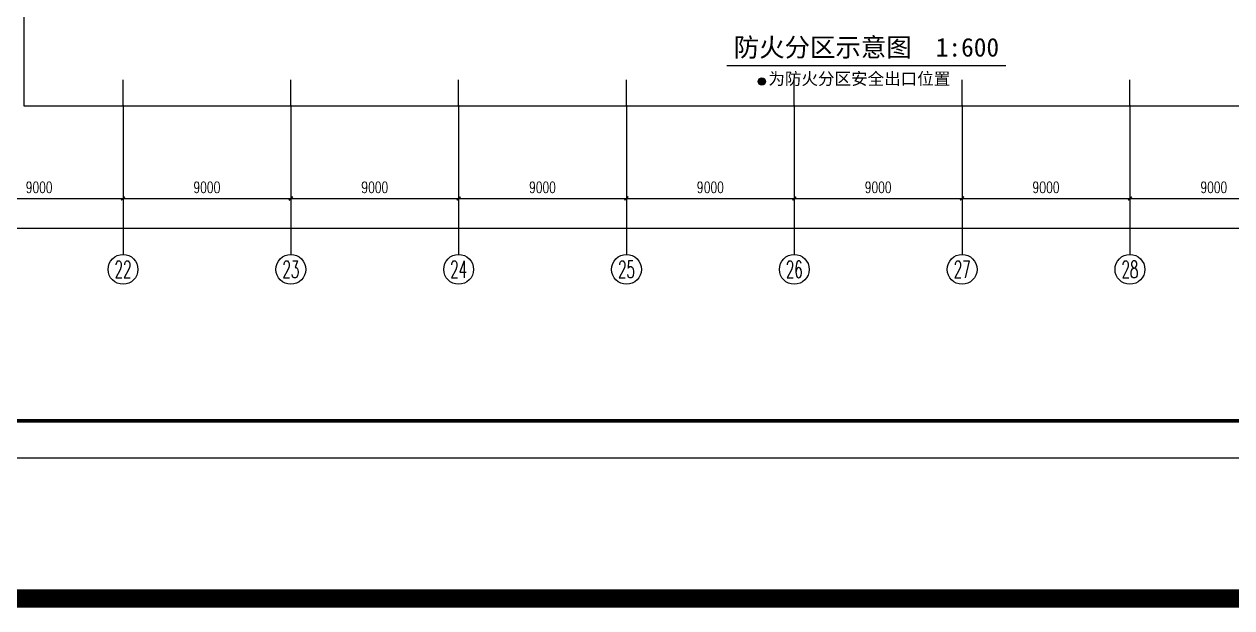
# Model space of a CAD drawing. Extents: x 246015 to 608740, y -108003 to 88400.
# Drawn here: x 458052 to 522819, y -108003 to -76719 of the extents above; entities that cross this region are included whole.
import ezdxf
from ezdxf.enums import TextEntityAlignment as Align

# ---------------------------------------------------------------- set-up
doc = ezdxf.new("R2010")
doc.units = 0
doc.header["$LTSCALE"] = 3000
doc.header["$MEASUREMENT"] = 0
doc.header["$PDMODE"] = 1
doc.linetypes.add('DOTE', pattern=[2.42, 2, -0.2, 0.02, -0.2])
doc.layers.get('0').update_dxf_attribs({"linetype": 'CONTINUOUS'})
doc.layers.get('DEFPOINTS').update_dxf_attribs({"linetype": 'CONTINUOUS'})
for name, color, linetype in [('AXIS', 3, 'CONTINUOUS'), ('AXIS_TEXT', 7, 'CONTINUOUS'), ('dote', 1, 'DOTE'), ('PUB_TITLE', 4, 'CONTINUOUS'), ('stair', 2, 'CONTINUOUS'), ('text', 7, 'CONTINUOUS'), ('出口位置', 31, 'CONTINUOUS'), ('防火分区', 31, 'CONTINUOUS')]:
    doc.layers.add(name, color=color, linetype=linetype)
doc.styles.add('_TCH_AXIS', font='COMPLEX', dxfattribs={"bigfont": 'GBCBIG'})
doc.styles.add('COMPLEX', font='COMPLEX')
doc.styles.add('DIM_FONT', font='simplex.shx', dxfattribs={"width": 0.7, "bigfont": 'hztxt.shx'})
doc.styles.get("Standard").update_dxf_attribs({"font": 'simhei.ttf'})
doc.dimstyles.new('DIMN200', dxfattribs={"dimscale": 2, "dimtxt": 300, "dimasz": 100, "dimexe": 250, "dimexo": 300, "dimgap": 150, "dimtad": 1, "dimdec": 0, "dimzin": 0, "dimdsep": 46, "dimtxsty": 'DIM_FONT', "dimblk": 'ARCHTICK', "dimcen": 0.09, "dimclrt": 7, "dimazin": 2, "dimtfac": 1, "dimtdec": 0, "dimtix": 1, "dimtmove": 2, "dimatfit": 3, "dimfxl": 0, "dimtolj": 1, "dimtzin": 0, "dimarcsym": 0})

# ---------------------------------------------------------------- blocks, each defined once
blk = doc.blocks.new('fanghuofenqu')
at = {"layer": '出口位置'}
h = blk.add_hatch(color=256, dxfattribs=at)
edge = h.paths.add_edge_path()
edge.add_ellipse((103275, -32449), major_axis=(-600, 0), ratio=1, start_angle=0, end_angle=360)
at = {"layer": 'text'}
blk.add_line((97648, -29875, 0), (142563, -29875, 0), dxfattribs=at)
at = {"layer": '出口位置'}
blk.add_ellipse((103275, -32449, 0), major_axis=(-600, 0), ratio=1, start_param=3.1420511, end_param=9.4252364, dxfattribs=at)
at = {"layer": 'text'}
for s, height, p in [('防火分区示意图', 3000, (98759, -28442, 0)), ('1:600', 3000, (131256, -28442, 0)), ('为防火分区安全出口位置', 1949.98, (104339, -32972, 0))]:
    blk.add_text(s, height=height, dxfattribs=at).set_placement(p)
blk = doc.blocks.new('_ARCHTICK')
at = {"color": 0, "linetype": 'ByBlock', "const_width": 0.4}
blk.add_lwpolyline([(-0.5, -0.5), (0.5, 0.5)], dxfattribs=at)
blk = doc.blocks.new('*D1123')
at = {"layer": 'AXIS', "color": 0, "lineweight": -2}
for p, q in [((454354, -81661), (454354, -86561)), ((463354, -81661), (463354, -86561)), ((454354, -86061), (463354, -86061))]:
    blk.add_line(p, q, dxfattribs=at)
at = {"layer": 'DEFPOINTS', "color": 0}
for p in [(454354, -81061), (463354, -81061), (463354, -86061)]:
    blk.add_point(p, dxfattribs=at)
at = {"layer": 'AXIS', "color": 0, "lineweight": -2, "xscale": 200, "yscale": 200, "zscale": 200, "rotation": 180}
blk.add_blockref('_ARCHTICK', (454354, -86061), dxfattribs=at)
at = {"layer": 'AXIS', "color": 0, "lineweight": -2, "xscale": 200, "yscale": 200, "zscale": 200}
blk.add_blockref('_ARCHTICK', (463354, -86061), dxfattribs=at)
at = {"layer": 'AXIS', "color": 7, "insert": (458854, -85461), "char_height": 600, "attachment_point": 5, "style": 'DIM_FONT'}
blk.add_mtext('\\A1;9000', dxfattribs=at)
blk = doc.blocks.new('*D1124')
at = {"layer": 'AXIS', "color": 0, "lineweight": -2}
for p, q in [((463354, -81661), (463354, -86561)), ((472354, -81661), (472354, -86561)), ((463354, -86061), (472354, -86061))]:
    blk.add_line(p, q, dxfattribs=at)
at = {"layer": 'DEFPOINTS', "color": 0}
for p in [(463354, -81061), (472354, -81061), (472354, -86061)]:
    blk.add_point(p, dxfattribs=at)
at = {"layer": 'AXIS', "color": 0, "lineweight": -2, "xscale": 200, "yscale": 200, "zscale": 200, "rotation": 180}
blk.add_blockref('_ARCHTICK', (463354, -86061), dxfattribs=at)
at = {"layer": 'AXIS', "color": 0, "lineweight": -2, "xscale": 200, "yscale": 200, "zscale": 200}
blk.add_blockref('_ARCHTICK', (472354, -86061), dxfattribs=at)
at = {"layer": 'AXIS', "color": 7, "insert": (467854, -85461), "char_height": 600, "attachment_point": 5, "style": 'DIM_FONT'}
blk.add_mtext('\\A1;9000', dxfattribs=at)
blk = doc.blocks.new('*D1125')
at = {"layer": 'AXIS', "color": 0, "lineweight": -2}
for p, q in [((472354, -81661), (472354, -86561)), ((481354, -81661), (481354, -86561)), ((472354, -86061), (481354, -86061))]:
    blk.add_line(p, q, dxfattribs=at)
at = {"layer": 'DEFPOINTS', "color": 0}
for p in [(472354, -81061), (481354, -81061), (481354, -86061)]:
    blk.add_point(p, dxfattribs=at)
at = {"layer": 'AXIS', "color": 0, "lineweight": -2, "xscale": 200, "yscale": 200, "zscale": 200, "rotation": 180}
blk.add_blockref('_ARCHTICK', (472354, -86061), dxfattribs=at)
at = {"layer": 'AXIS', "color": 0, "lineweight": -2, "xscale": 200, "yscale": 200, "zscale": 200}
blk.add_blockref('_ARCHTICK', (481354, -86061), dxfattribs=at)
at = {"layer": 'AXIS', "color": 7, "insert": (476854, -85461), "char_height": 600, "attachment_point": 5, "style": 'DIM_FONT'}
blk.add_mtext('\\A1;9000', dxfattribs=at)
blk = doc.blocks.new('*D1126')
at = {"layer": 'AXIS', "color": 0, "lineweight": -2}
for p, q in [((481354, -81661), (481354, -86561)), ((490354, -81661), (490354, -86561)), ((481354, -86061), (490354, -86061))]:
    blk.add_line(p, q, dxfattribs=at)
at = {"layer": 'DEFPOINTS', "color": 0}
for p in [(481354, -81061), (490354, -81061), (490354, -86061)]:
    blk.add_point(p, dxfattribs=at)
at = {"layer": 'AXIS', "color": 0, "lineweight": -2, "xscale": 200, "yscale": 200, "zscale": 200, "rotation": 180}
blk.add_blockref('_ARCHTICK', (481354, -86061), dxfattribs=at)
at = {"layer": 'AXIS', "color": 0, "lineweight": -2, "xscale": 200, "yscale": 200, "zscale": 200}
blk.add_blockref('_ARCHTICK', (490354, -86061), dxfattribs=at)
at = {"layer": 'AXIS', "color": 7, "insert": (485854, -85461), "char_height": 600, "attachment_point": 5, "style": 'DIM_FONT'}
blk.add_mtext('\\A1;9000', dxfattribs=at)
blk = doc.blocks.new('*D1127')
at = {"layer": 'AXIS', "color": 0, "lineweight": -2}
for p, q in [((490354, -81661), (490354, -86561)), ((499354, -81661), (499354, -86561)), ((490354, -86061), (499354, -86061))]:
    blk.add_line(p, q, dxfattribs=at)
at = {"layer": 'DEFPOINTS', "color": 0}
for p in [(490354, -81061), (499354, -81061), (499354, -86061)]:
    blk.add_point(p, dxfattribs=at)
at = {"layer": 'AXIS', "color": 0, "lineweight": -2, "xscale": 200, "yscale": 200, "zscale": 200, "rotation": 180}
blk.add_blockref('_ARCHTICK', (490354, -86061), dxfattribs=at)
at = {"layer": 'AXIS', "color": 0, "lineweight": -2, "xscale": 200, "yscale": 200, "zscale": 200}
blk.add_blockref('_ARCHTICK', (499354, -86061), dxfattribs=at)
at = {"layer": 'AXIS', "color": 7, "insert": (494854, -85461), "char_height": 600, "attachment_point": 5, "style": 'DIM_FONT'}
blk.add_mtext('\\A1;9000', dxfattribs=at)
blk = doc.blocks.new('*D1128')
at = {"layer": 'AXIS', "color": 0, "lineweight": -2}
for p, q in [((499354, -81661), (499354, -86561)), ((508354, -81661), (508354, -86561)), ((499354, -86061), (508354, -86061))]:
    blk.add_line(p, q, dxfattribs=at)
at = {"layer": 'DEFPOINTS', "color": 0}
for p in [(499354, -81061), (508354, -81061), (508354, -86061)]:
    blk.add_point(p, dxfattribs=at)
at = {"layer": 'AXIS', "color": 0, "lineweight": -2, "xscale": 200, "yscale": 200, "zscale": 200, "rotation": 180}
blk.add_blockref('_ARCHTICK', (499354, -86061), dxfattribs=at)
at = {"layer": 'AXIS', "color": 0, "lineweight": -2, "xscale": 200, "yscale": 200, "zscale": 200}
blk.add_blockref('_ARCHTICK', (508354, -86061), dxfattribs=at)
at = {"layer": 'AXIS', "color": 7, "insert": (503854, -85461), "char_height": 600, "attachment_point": 5, "style": 'DIM_FONT'}
blk.add_mtext('\\A1;9000', dxfattribs=at)
blk = doc.blocks.new('*D1129')
at = {"layer": 'AXIS', "color": 0, "lineweight": -2}
for p, q in [((508354, -81661), (508354, -86561)), ((517354, -81661), (517354, -86561)), ((508354, -86061), (517354, -86061))]:
    blk.add_line(p, q, dxfattribs=at)
at = {"layer": 'DEFPOINTS', "color": 0}
for p in [(508354, -81061), (517354, -81061), (517354, -86061)]:
    blk.add_point(p, dxfattribs=at)
at = {"layer": 'AXIS', "color": 0, "lineweight": -2, "xscale": 200, "yscale": 200, "zscale": 200, "rotation": 180}
blk.add_blockref('_ARCHTICK', (508354, -86061), dxfattribs=at)
at = {"layer": 'AXIS', "color": 0, "lineweight": -2, "xscale": 200, "yscale": 200, "zscale": 200}
blk.add_blockref('_ARCHTICK', (517354, -86061), dxfattribs=at)
at = {"layer": 'AXIS', "color": 7, "insert": (512854, -85461), "char_height": 600, "attachment_point": 5, "style": 'DIM_FONT'}
blk.add_mtext('\\A1;9000', dxfattribs=at)
blk = doc.blocks.new('*D1130')
at = {"layer": 'AXIS', "color": 0, "lineweight": -2}
for p, q in [((517354, -81661), (517354, -86561)), ((526354, -81661), (526354, -86561)), ((517354, -86061), (526354, -86061))]:
    blk.add_line(p, q, dxfattribs=at)
at = {"layer": 'DEFPOINTS', "color": 0}
for p in [(517354, -81061), (526354, -81061), (526354, -86061)]:
    blk.add_point(p, dxfattribs=at)
at = {"layer": 'AXIS', "color": 0, "lineweight": -2, "xscale": 200, "yscale": 200, "zscale": 200, "rotation": 180}
blk.add_blockref('_ARCHTICK', (517354, -86061), dxfattribs=at)
at = {"layer": 'AXIS', "color": 0, "lineweight": -2, "xscale": 200, "yscale": 200, "zscale": 200}
blk.add_blockref('_ARCHTICK', (526354, -86061), dxfattribs=at)
at = {"layer": 'AXIS', "color": 7, "insert": (521854, -85461), "char_height": 600, "attachment_point": 5, "style": 'DIM_FONT'}
blk.add_mtext('\\A1;9000', dxfattribs=at)
blk = doc.blocks.new('*D1135')
at = {"layer": 'AXIS', "color": 0, "lineweight": -2}
for p, q in [((299554, -82261), (299554, -88161)), ((553654, -82261), (553654, -88161)), ((299554, -87661), (553654, -87661))]:
    blk.add_line(p, q, dxfattribs=at)
at = {"layer": 'DEFPOINTS', "color": 0}
for p in [(299554, -81661), (553654, -81661), (553654, -87661)]:
    blk.add_point(p, dxfattribs=at)
at = {"layer": 'AXIS', "color": 0, "lineweight": -2, "xscale": 200, "yscale": 200, "zscale": 200, "rotation": 180}
blk.add_blockref('_ARCHTICK', (299554, -87661), dxfattribs=at)
at = {"layer": 'AXIS', "color": 0, "lineweight": -2, "xscale": 200, "yscale": 200, "zscale": 200}
blk.add_blockref('_ARCHTICK', (553654, -87661), dxfattribs=at)
at = {"layer": 'AXIS', "color": 7, "insert": (426604, -87061), "char_height": 600, "attachment_point": 5, "style": 'DIM_FONT'}
blk.add_mtext('\\A1;254100', dxfattribs=at)
blk = doc.blocks.new('_AXISO')
blk.add_circle((0, 0), 0.5)
at = {"layer": 'AXIS_TEXT', "style": 'COMPLEX', "width": 1.041667}
blk.add_attdef('A', text='', height=0.56, dxfattribs=at).set_placement((-0.25, -0.28), (0.25, -0.28), align=Align.FIT)

msp = doc.modelspace()

# ---------------------------------------------------------------- linework, layer by layer
at = {"layer": 'AXIS'}
for p, q in [((463353.9, -81061.4), (463353.9, -89061.4)), ((472353.9, -81061.4), (472353.9, -89061.4)), ((481353.9, -81061.4), (481353.9, -89061.4)), ((490353.9, -81061.4), (490353.9, -89061.4)), ((499353.9, -81061.4), (499353.9, -89061.4)), ((508353.9, -81061.4), (508353.9, -89061.4)), ((517353.9, -81061.4), (517353.9, -89061.4))]:
    msp.add_line(p, q, dxfattribs=at)
at = {"layer": 'dote', "ltscale": 0.3}
for p, q in [((463353.9, -81061.4), (463353.9, -79707.9)), ((472353.9, -81061.4), (472353.9, -79707.9)), ((481353.9, -81061.4), (481353.9, -79707.9)), ((490353.9, -81061.4), (490353.9, -79707.9)), ((499353.9, -81061.4), (499353.9, -79707.9)), ((508353.9, -81061.4), (508353.9, -79707.9)), ((517353.9, -81061.4), (517353.9, -79707.9))]:
    msp.add_line(p, q, dxfattribs=at)
at = {"layer": 'PUB_TITLE'}
msp.add_lwpolyline([(280723.8, -99985.8), (280723.8, 68214.2), (577973.8, 68214.2), (577973.8, -99985.8)], close=True, dxfattribs=at)
at = {"layer": 'PUB_TITLE', "const_width": 200}
msp.add_lwpolyline([(285723.8, -97985.8), (575973.8, -97985.8), (575973.8, 66214.2), (285723.8, 66214.2)], close=True, dxfattribs=at)
at = {"layer": 'stair', "const_width": 1000}
msp.add_lwpolyline([(246515, 87899.5), (608240.1, 87899.5), (608240.1, -107502.7), (246515, -107502.7)], close=True, dxfattribs=at)
at = {"layer": '出口位置'}
msp.add_lwpolyline([(458054.2, -37775.7), (554666.6, -37775.7), (554666.6, -81110), (458054.2, -81110)], close=True, dxfattribs=at)

# ---------------------------------------------------------------- block references
at = {"layer": 'AXIS'}
ref = msp.add_blockref('_AXISO', (463353.9, -89861.4), dxfattribs=dict(at, xscale=1600, yscale=1600, zscale=1600))
ref.add_attrib('A', '22', dxfattribs={"layer": 'AXIS_TEXT', "height": 905.1, "style": '_TCH_AXIS', "width": 0.617647}).set_placement((462901.3, -90313.9), (463806.4, -90313.9), align=Align.FIT)
ref = msp.add_blockref('_AXISO', (472353.9, -89861.4), dxfattribs=dict(at, xscale=1600, yscale=1600, zscale=1600))
ref.add_attrib('A', '23', dxfattribs={"layer": 'AXIS_TEXT', "height": 905.1, "style": '_TCH_AXIS', "width": 0.617647}).set_placement((471901.3, -90313.9), (472806.4, -90313.9), align=Align.FIT)
ref = msp.add_blockref('_AXISO', (481353.9, -89861.4), dxfattribs=dict(at, xscale=1600, yscale=1600, zscale=1600))
ref.add_attrib('A', '24', dxfattribs={"layer": 'AXIS_TEXT', "height": 905.1, "style": '_TCH_AXIS', "width": 0.583333}).set_placement((480901.3, -90313.9), (481806.4, -90313.9), align=Align.FIT)
ref = msp.add_blockref('_AXISO', (490353.9, -89861.4), dxfattribs=dict(at, xscale=1600, yscale=1600, zscale=1600))
ref.add_attrib('A', '25', dxfattribs={"layer": 'AXIS_TEXT', "height": 905.1, "style": '_TCH_AXIS', "width": 0.617647}).set_placement((489901.3, -90313.9), (490806.4, -90313.9), align=Align.FIT)
ref = msp.add_blockref('_AXISO', (499353.9, -89861.4), dxfattribs=dict(at, xscale=1600, yscale=1600, zscale=1600))
ref.add_attrib('A', '26', dxfattribs={"layer": 'AXIS_TEXT', "height": 905.1, "style": '_TCH_AXIS', "width": 0.617647}).set_placement((498901.3, -90313.9), (499806.4, -90313.9), align=Align.FIT)
ref = msp.add_blockref('_AXISO', (508353.9, -89861.4), dxfattribs=dict(at, xscale=1600, yscale=1600, zscale=1600))
ref.add_attrib('A', '27', dxfattribs={"layer": 'AXIS_TEXT', "height": 905.1, "style": '_TCH_AXIS', "width": 0.617647}).set_placement((507901.3, -90313.9), (508806.4, -90313.9), align=Align.FIT)
ref = msp.add_blockref('_AXISO', (517353.9, -89861.4), dxfattribs=dict(at, xscale=1600, yscale=1600, zscale=1600))
ref.add_attrib('A', '28', dxfattribs={"layer": 'AXIS_TEXT', "height": 905.1, "style": '_TCH_AXIS', "width": 0.617647}).set_placement((516901.3, -90313.9), (517806.4, -90313.9), align=Align.FIT)
at = {"layer": '防火分区', "xscale": 0.3333333330228925, "yscale": 0.3333333330010646, "zscale": 0.333333333}
msp.add_blockref('fanghuofenqu', (463186, -68976.5, 0), dxfattribs=at)

# ---------------------------------------------------------------- dimensions: what is measured, and where the dimension line sits
at = {"layer": 'AXIS'}
for p1, p2, distance, picture, middle in [((454353.9, -81061.4), (463353.9, -81061.4), -5000, '*D1123', (458853.9, -85461.4)), ((463353.9, -81061.4), (472353.9, -81061.4), -5000, '*D1124', (467853.9, -85461.4)), ((472353.9, -81061.4), (481353.9, -81061.4), -5000, '*D1125', (476853.9, -85461.4)), ((481353.9, -81061.4), (490353.9, -81061.4), -5000, '*D1126', (485853.9, -85461.4)), ((490353.9, -81061.4), (499353.9, -81061.4), -5000, '*D1127', (494853.9, -85461.4)), ((499353.9, -81061.4), (508353.9, -81061.4), -5000, '*D1128', (503853.9, -85461.4)), ((508353.9, -81061.4), (517353.9, -81061.4), -5000, '*D1129', (512853.9, -85461.4)), ((517353.9, -81061.4), (526353.9, -81061.4), -5000, '*D1130', (521853.9, -85461.4)), ((299553.9, -81661.4), (553653.9, -81661.4), -6000, '*D1135', (426603.9, -87061.4))]:
    dim = msp.add_aligned_dim(p1=p1, p2=p2, distance=distance, dimstyle='DIMN200', dxfattribs=at)
    dim.commit()
    dim.dimension.update_dxf_attribs({"geometry": picture, "text_midpoint": middle})

doc.saveas('drawing.dxf')
